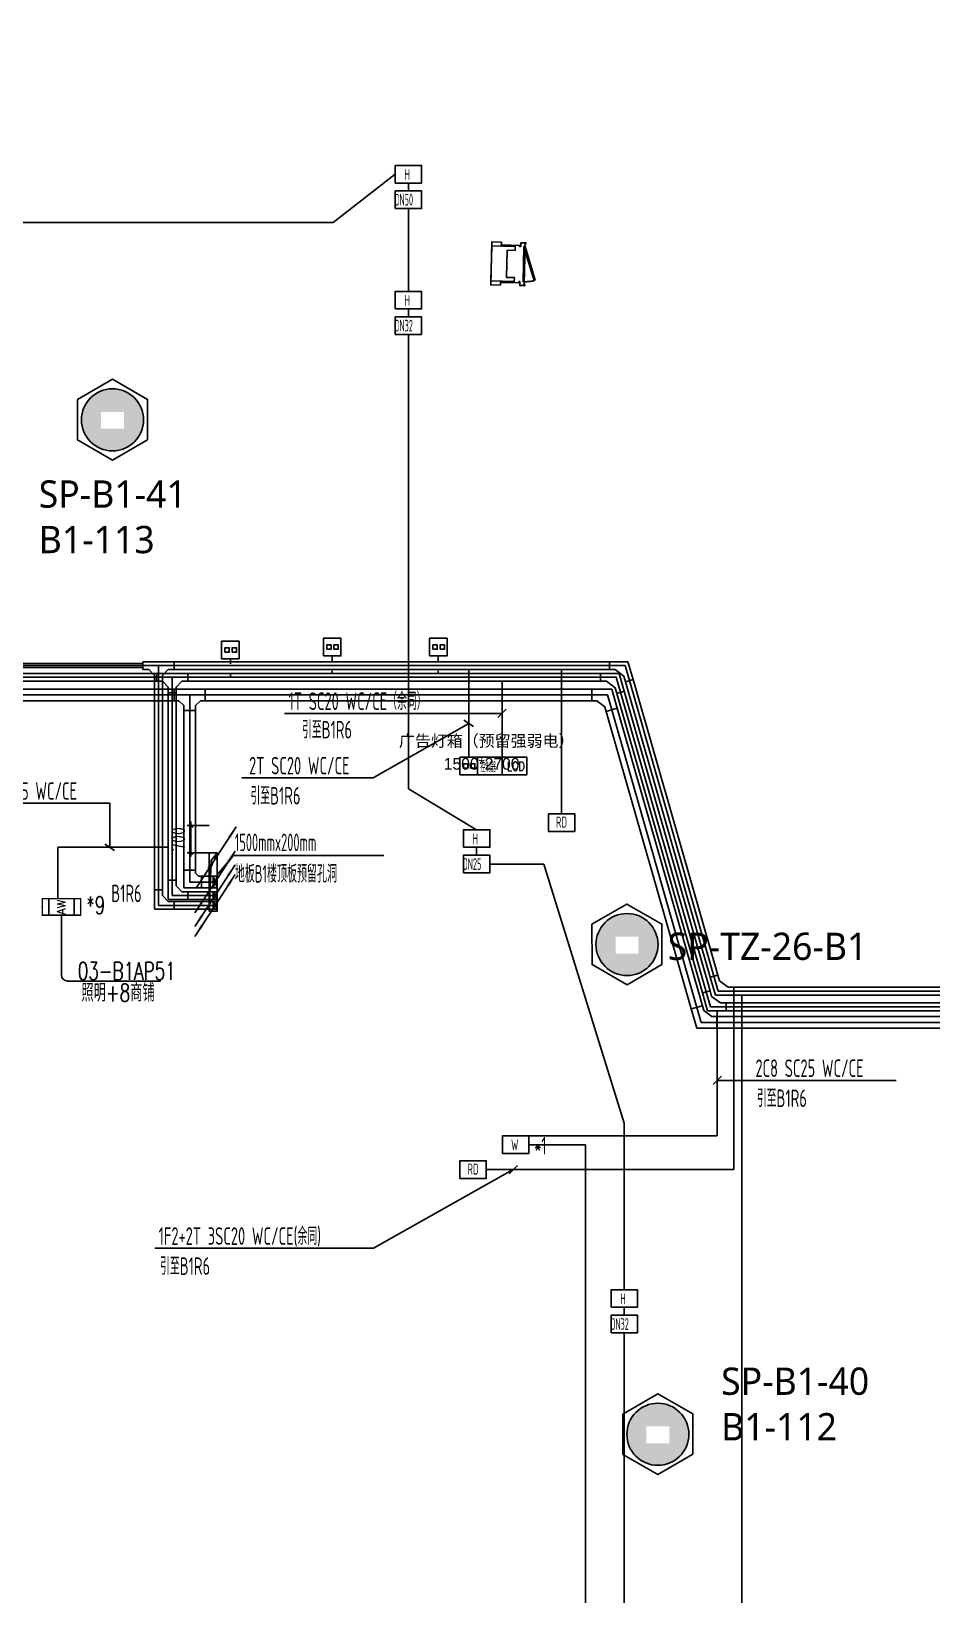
# Model space of a CAD drawing. Extents: x 0 to 3879896, y -114000 to 391286.
# Drawn here: x 2008659 to 2031749, y 189771 to 229870 of the extents above; entities that cross this region are included whole.
import ezdxf
from ezdxf.enums import TextEntityAlignment as Align

# ---------------------------------------------------------------- set-up
doc = ezdxf.new("R2010")
doc.units = 0
doc.header["$LTSCALE"] = 1000
doc.header["$MEASUREMENT"] = 0
doc.linetypes.add('DASH', pattern=[0.35, 0.25, -0.1])
doc.layers.get('0').update_dxf_attribs({"linetype": 'CONTINUOUS'})
doc.layers.get('Defpoints').update_dxf_attribs({"linetype": 'CONTINUOUS'})
for name, color, linetype in [('AP', 7, 'CONTINUOUS'), ('CABLETRAY_DOTE', 5, 'CONTINUOUS'), ('CABLETRAY_WEAK', 6, 'CONTINUOUS'), ('FF-Activities furniture', 8, 'CONTINUOUS'), ('FF-Complete surface', 6, 'CONTINUOUS'), ('FF-Glass partition', 8, 'CONTINUOUS'), ('FF-Room door', 8, 'CONTINUOUS'), ('rd-tbk', 1, 'CONTINUOUS'), ('rd-tbn', 7, 'CONTINUOUS'), ('SL-Building wall', 8, 'CONTINUOUS'), ('T-BSA TEXT', 7, '485_LINE'), ('T-DIFFUSE', 1, 'CONTINUOUS'), ('T-I-CHANNELS', 2, 'CONTINUOUS'), ('T-METER DATA', 150, 'C_LINE'), ('T-R-INTEGRATE', 1, 'CONTINUOUS'), ('T-SYSTEM BLOCK', 4, 'CONTINUOUS'), ('T-TEXT', 7, 'CONTINUOUS'), ('T-TEXT-RD', 3, 'CONTINUOUS'), ('T-电源线槽', 1, 'CONTINUOUS'), ('T-结构提条件', 252, 'CONTINUOUS'), ('T-铁塔', 3, 'CONTINUOUS'), ('WALL', 2, 'CONTINUOUS'), ('WIRE-通讯', 4, 'CONTINUOUS'), ('地面灯箱字体', 7, 'CONTINUOUS')]:
    doc.layers.add(name, color=color, linetype=linetype)
doc.styles.add('_TCH_LABEL', font='COMPLEX', dxfattribs={"bigfont": 'GBCBIG'})
doc.styles.add('GBSTYLE', font='gbxwxt.shx', dxfattribs={"width": 0.6, "bigfont": 'gbhzfs.shx'})
doc.styles.add('HZF', font='txtd.shx', dxfattribs={"width": 0.8, "bigfont": 'hztxt.shx'})
doc.styles.add('HZTXT1', font='txtd.shx', dxfattribs={"width": 0.7, "bigfont": 'hztxt.shx'})
doc.styles.get("Standard").update_dxf_attribs({"font": 'GBENOR', "bigfont": 'GBCBIG'})
doc.styles.add('XG-02', font='')
doc.styles.get('XG-02').set_extended_font_data('FZXiYuan-M01S')
doc.linetypes.add('485_LINE', pattern='A,25.7,-3.58,["485",Standard,S=2.54,R=0,X=-3.2,Y=-1.27],-3.85', length=33.13)
doc.linetypes.add('C_LINE', pattern='A,25.7,-2.08,["C",Standard,S=2.54,R=0,X=-0.54,Y=-1.27],-2.35', length=30.13)
doc.dimstyles.get("Standard").update_dxf_attribs({"dimscale": 100, "dimtxt": 3.5, "dimasz": 1, "dimexe": 2.5, "dimexo": 3, "dimgap": 1.5, "dimtad": 1, "dimdec": 0, "dimzin": 0, "dimdsep": 46, "dimtxsty": 'Standard', "dimblk": 'ARCHTICK', "dimcen": 0.09, "dimadec": 0, "dimazin": 0, "dimtfac": 1, "dimtdec": 0, "dimtix": 1, "dimtmove": 2, "dimatfit": 3, "dimldrblk": 'ARCHTICK', "dimfxl": 1, "dimtolj": 1, "dimtzin": 0, "dimarcsym": 0})

# ---------------------------------------------------------------- blocks, each defined once
blk = doc.blocks.new('A$C67B347CB')
at = {"layer": 'FF-Activities furniture', "color": 8, "linetype": 'DASH', "ltscale": 500}
blk.add_lwpolyline([(-649, -451), (214, -196), (222, -225), (-641, -480)], close=True, dxfattribs=at)
blk.add_arc((-744, -534), 1016, 19.399, 35.5602, dxfattribs=at)
at = {"layer": 'FF-Complete surface', "color": 51}
for p, q in [((82, 57), (-658, -456)), ((-641, -480), (99, 32)), ((82, 57), (99, 32)), ((-658, -456), (-641, -480))]:
    blk.add_line(p, q, dxfattribs=at)
blk = doc.blocks.new('e ktr')
at = {"layer": 'FF-Complete surface', "color": 6, "ltscale": 10}
blk.add_lwpolyline([(3989808, 393563), (3989778, 393563), (3989778, 393123), (3989808, 393123), (3989808, 393093), (3989708, 393093), (3989708, 392848), (3990808, 392848), (3990808, 393093), (3990708, 393093), (3990708, 393123), (3990738, 393123), (3990738, 393563), (3990708, 393563), (3990708, 393593), (3990808, 393593), (3990808, 393723), (3990783, 393723), (3990783, 393693), (3990773, 393693), (3990773, 393703), (3989743, 393703), (3989743, 393693), (3989733, 393693), (3989733, 393723), (3989708, 393723), (3989708, 393593), (3989808, 393593)], close=True, dxfattribs=at)
at = {"layer": 'FF-Glass partition'}
blk.add_line((3989698, 392963, 0), (3989708, 392963, 0), dxfattribs=at)
blk.add_line((3989698, 392963, 0), (3989708, 392963, 0), dxfattribs=at)
at = {"layer": 'SL-Building wall', "linetype": 'ByBlock', "elevation": 0}
blk.add_lwpolyline([(3990708, 393448), (3990708, 392848), (3989808, 392848), (3989808, 393448), (3989908, 393448), (3989908, 393248), (3990608, 393248), (3990608, 393448)], close=True, dxfattribs=at)
at = {"layer": 'FF-Room door', "rotation": 145.2903590049283}
blk.add_blockref('A$C67B347CB', (3989908, 393673, 0), dxfattribs=at)
blk = doc.blocks.new('空调抄费表')
at = {"layer": 'T-SYSTEM BLOCK'}
blk.add_lwpolyline([(-338, 0), (338, 0), (338, 450), (-338, 450)], close=True, dxfattribs=at)
at = {"layer": 'T-TEXT', "style": 'GBSTYLE', "width": 0.7}
blk.add_text('H', height=281, dxfattribs=at).set_placement((-106, 76))
blk = doc.blocks.new('$C30311172003108')
at = {"layer": 'T-SYSTEM BLOCK'}
blk.add_lwpolyline([(-0.9, 0), (0.9, 0), (0.9, 1.2), (-0.9, 1.2)], close=True, dxfattribs=at)
at = {"style": 'GBSTYLE', "width": 0.8, "flags": 9}
blk.add_attdef('A', (0, 0), '', height=0.00003, dxfattribs=at)
at = {"layer": 'T-TEXT', "color": 7, "style": 'GBSTYLE', "width": 0.7}
blk.add_text('RD', height=0.75, dxfattribs=at).set_placement((-0.38, 0.26))
blk = doc.blocks.new('$equip_U$00000265(GZ顾恪)')
at = {"linetype": 'Continuous'}
for p, q in [((-0.54, 0.7), (-0.54, 0)), ((0.54, 0.7), (0.54, 0))]:
    blk.add_line(p, q, dxfattribs=at)
at = {"const_width": 0.06}
blk.add_lwpolyline([(-0.82, 0.7), (0.82, 0.7), (0.82, 0), (-0.82, 0)], close=True, dxfattribs=at)
for p in [(0, 0.7), (-0.82, 0.35), (0, 0), (0.82, 0.35)]:
    blk.add_point(p)
at = {"color": 7, "style": '_TCH_LABEL'}
blk.add_attdef('$TEXT$', text='', height=0.36, dxfattribs=at).set_placement((-0.004, 0.344), align=Align.MIDDLE_CENTER)
at = {"color": 7, "style": '_TCH_LABEL', "flags": 1}
blk.add_attdef('A', text='', height=0.000025, dxfattribs=at).set_placement((0, 0), align=Align.MIDDLE_CENTER)
blk = doc.blocks.new('DS2')
at = {"layer": 'T-SYSTEM BLOCK'}
for points in [[(-225, -450), (225, -450), (225, 0), (-225, 0)], [(-138, -281), (-26, -281), (-26, -169), (-138, -169)], [(46, -281), (158, -281), (158, -169), (46, -169)]]:
    blk.add_lwpolyline(points, close=True, dxfattribs=at)
blk = doc.blocks.new('T901B')
at = {"layer": 'rd-tbk'}
blk.add_lwpolyline([(-350, 0), (350, 0), (350, 500), (-350, 500)], close=True, dxfattribs=at)
at = {"layer": 'rd-tbn', "color": 7, "style": 'HZF', "width": 0.8}
blk.add_text('LCD', height=250, dxfattribs=at).set_placement((-215, 116))
blk = doc.blocks.new('信息发布网络控制器')
at = {"layer": 'T-DIFFUSE'}
for p, q in [((-420, 600), (-420, 0)), ((420, 600), (-420, 600)), ((420, 0), (420, 600)), ((-420, 0), (420, 0))]:
    blk.add_line(p, q, dxfattribs=at)
at = {"layer": 'T-DIFFUSE', "color": 7, "style": 'GBSTYLE', "width": 0.6}
blk.add_text('控制器', height=300, dxfattribs=at).set_placement((-329, 92))
blk = doc.blocks.new('_ArchTick')
at = {"color": 0, "linetype": 'ByBlock', "const_width": 0.4}
blk.add_lwpolyline([(-0.5, -0.5), (0.5, 0.5)], dxfattribs=at)
blk = doc.blocks.new('*D671')
at = {"layer": 'Defpoints', "color": 0, "transparency": 16777216}
for p in [(2013221, 209500, 0), (2012754, 208801, 0), (2013221, 208801, 0)]:
    blk.add_point(p, dxfattribs=at)
at = {"layer": 'T-结构提条件', "color": 0, "linetype": 'Continuous', "lineweight": -2, "transparency": 16777216}
for p, q in [((2013221, 209500, 0), (2012654, 209500, 0)), ((2012754, 209500, 0), (2012754, 209600, 0)), ((2012754, 209500, 0), (2012754, 208801, 0)), ((2013221, 208801, 0), (2012654, 208801, 0)), ((2012754, 208801, 0), (2012754, 208701, 0))]:
    blk.add_line(p, q, dxfattribs=at)
at = {"layer": 'T-结构提条件', "color": 0, "lineweight": -2, "transparency": 16777216, "xscale": 100, "yscale": 100, "zscale": 100}
for p, rotation in [((2012754, 209500, 0), 270), ((2012754, 208801, 0), 90)]:
    blk.add_blockref('_ArchTick', p, dxfattribs=dict(at, rotation=rotation))
at = {"layer": 'T-结构提条件', "color": 0, "transparency": 16777216, "insert": (2012429, 209151, 0), "char_height": 350, "attachment_point": 5, "rotation": 90}
blk.add_mtext('\\A1;700', dxfattribs=at)
blk = doc.blocks.new('A$C2B985C24')
at = {"layer": '地面灯箱字体', "color": 9, "char_height": 300, "attachment_point": 1, "rotation": 0, "style": 'XG-02'}
for s, insert, width in [('广告灯箱（预留强弱电）', (-176958, -52672, 0), 5056.05), ('1500*2700', (-175807, -53261, 0), 3026.49)]:
    blk.add_mtext(s, dxfattribs=dict(at, insert=insert, width=width))
blk = doc.blocks.new('抄表水表')
at = {"layer": 'T-SYSTEM BLOCK'}
blk.add_lwpolyline([(-338, 0), (338, 0), (338, 450), (-338, 450)], close=True, dxfattribs=at)
at = {"layer": 'T-TEXT', "style": 'GBSTYLE', "width": 0.7}
blk.add_text('W', height=281, dxfattribs=at).set_placement((-113, 83))
blk = doc.blocks.new('A$C78191958')
at = {"layer": 'T-METER DATA'}
blk.add_blockref('抄表水表', (36719, -65043, 0), dxfattribs=at)
at = {"layer": 'T-BSA TEXT', "linetype": 'ByBlock', "style": 'GBSTYLE', "width": 0.7}
blk.add_text('*1', height=450, dxfattribs=at).set_placement((37200, -65067, 0))

msp = doc.modelspace()

# ---------------------------------------------------------------- hatches: boundary and pattern name
at = {"layer": 'T-SYSTEM BLOCK'}
h = msp.add_hatch(color=256, dxfattribs=at)
edge = h.paths.add_edge_path()
edge.add_arc((2013396.4, 208675.5), 52.5, 0, 360)
h.paths.add_polyline_path([(2013779.1, 209164.1), (2013911.6, 209469.4), (2013686.7, 209224)])
h = msp.add_hatch(color=256, dxfattribs=at)
edge = h.paths.add_edge_path()
edge.add_arc((2013396.4, 208675.5), 52.5, 0, 360)
h.paths.add_polyline_path([(2013779.1, 209164.1), (2013911.6, 209469.4), (2013686.7, 209224)])
h = msp.add_hatch(color=256, dxfattribs=at)
h.paths.add_polyline_path([(2013343.9, 208675.5, 0.210266), (2013361, 208636.8), (2013396.4, 208675.5), (2013375.6, 208627.4, 0.5398713), (2013448.9, 208675.5, 1)])
h.paths.add_polyline_path([(2013396.4, 208675.5), (2013367.9, 208631.5, 0.0415828), (2013375.6, 208627.4)], flags=17)
h.paths.add_polyline_path([(2013396.4, 208675.5), (2013361, 208636.8, 0.0415828), (2013367.9, 208631.5)], flags=17)
h.paths.add_polyline_path([(2013367.9, 208631.5, -0.0415828), (2013361, 208636.8), (2013171.6, 208430.2), (2013217.8, 208400.2)])
h.paths.add_polyline_path([(2013375.6, 208627.4, -0.0415828), (2013367.9, 208631.5), (2013217.8, 208400.2), (2013264, 208370.2)])
h = msp.add_hatch(color=256, dxfattribs=at)
h.paths.add_polyline_path([(2013343.9, 208675.5, 0.210266), (2013361, 208636.8), (2013396.4, 208675.5), (2013375.6, 208627.4, 0.5398713), (2013448.9, 208675.5, 1)])
h.paths.add_polyline_path([(2013396.4, 208675.5), (2013367.9, 208631.5, 0.0415828), (2013375.6, 208627.4)], flags=17)
h.paths.add_polyline_path([(2013396.4, 208675.5), (2013361, 208636.8, 0.0415828), (2013367.9, 208631.5)], flags=17)
h.paths.add_polyline_path([(2013367.9, 208631.5, -0.0415828), (2013361, 208636.8), (2013171.6, 208430.2), (2013217.8, 208400.2)])
h.paths.add_polyline_path([(2013375.6, 208627.4, -0.0415828), (2013367.9, 208631.5), (2013217.8, 208400.2), (2013264, 208370.2)])
h = msp.add_hatch(color=256, dxfattribs=at)
edge = h.paths.add_edge_path()
edge.add_arc((2013371.4, 208050.5), 52.5, 0, 360)
h.paths.add_polyline_path([(2013754.1, 208539), (2013886.6, 208844.3), (2013661.7, 208599)])
h = msp.add_hatch(color=256, dxfattribs=at)
edge = h.paths.add_edge_path()
edge.add_arc((2013371.4, 208050.5), 52.5, 0, 360)
h.paths.add_polyline_path([(2013754.1, 208539), (2013886.6, 208844.3), (2013661.7, 208599)])
h = msp.add_hatch(color=256, dxfattribs=at)
edge = h.paths.add_edge_path()
edge.add_arc((2013371.4, 207700.5), 52.5, 0, 360)
h.paths.add_polyline_path([(2013754.1, 208189), (2013886.6, 208494.3), (2013661.7, 208249)])
h = msp.add_hatch(color=256, dxfattribs=at)
edge = h.paths.add_edge_path()
edge.add_arc((2013371.4, 207700.5), 52.5, 0, 360)
h.paths.add_polyline_path([(2013754.1, 208189), (2013886.6, 208494.3), (2013661.7, 208249)])
h = msp.add_hatch(color=256, dxfattribs=at)
edge = h.paths.add_edge_path()
edge.add_arc((2013371.4, 207450.5), 52.5, 0, 360)
h.paths.add_polyline_path([(2013754.1, 207939), (2013886.6, 208244.3), (2013661.7, 207999)])
h = msp.add_hatch(color=256, dxfattribs=at)
edge = h.paths.add_edge_path()
edge.add_arc((2013371.4, 207450.5), 52.5, 0, 360)
h.paths.add_polyline_path([(2013754.1, 207939), (2013886.6, 208244.3), (2013661.7, 207999)])
h = msp.add_hatch(color=256, dxfattribs=at)
edge = h.paths.add_edge_path()
edge.add_arc((2013371.4, 208050.5), 52.5, 0, 360)
h.paths.add_polyline_path([(2012988.8, 207561.9), (2012856.3, 207256.6), (2013081.2, 207502)])
h = msp.add_hatch(color=256, dxfattribs=at)
edge = h.paths.add_edge_path()
edge.add_arc((2013371.4, 208050.5), 52.5, 0, 360)
h.paths.add_polyline_path([(2012988.8, 207561.9), (2012856.3, 207256.6), (2013081.2, 207502)])
h = msp.add_hatch(color=256, dxfattribs=at)
edge = h.paths.add_edge_path()
edge.add_arc((2013371.4, 207700.5), 52.5, 0, 360)
h.paths.add_polyline_path([(2012988.8, 207211.9), (2012856.3, 206906.6), (2013081.2, 207152)])
h = msp.add_hatch(color=256, dxfattribs=at)
edge = h.paths.add_edge_path()
edge.add_arc((2013371.4, 207700.5), 52.5, 0, 360)
h.paths.add_polyline_path([(2012988.8, 207211.9), (2012856.3, 206906.6), (2013081.2, 207152)])
h = msp.add_hatch(color=256, dxfattribs=at)
edge = h.paths.add_edge_path()
edge.add_arc((2013371.4, 207450.5), 52.5, 0, 360)
h.paths.add_polyline_path([(2012988.8, 206961.9), (2012856.3, 206656.6), (2013081.2, 206902)])
h = msp.add_hatch(color=256, dxfattribs=at)
edge = h.paths.add_edge_path()
edge.add_arc((2013371.4, 207450.5), 52.5, 0, 360)
h.paths.add_polyline_path([(2012988.8, 206961.9), (2012856.3, 206656.6), (2013081.2, 206902)])
at = {"layer": 'WALL', "linetype": 'ByBlock'}
h = msp.add_hatch(dxfattribs=at)
h.set_pattern_fill('ESCHER', color=3)
h.set_pattern_definition([(60, (-866507.242, -2181862.283), (-30.47999999, -7e-09), [27.94, -2.54]), (180, (-866507.242, -2181862.283), (15.24, -26.3964543), [27.94, -2.54]), (300, (-866507.242, -2181862.283), (30.47999999, -7e-09), [27.94, -2.54]), (60, (-866504.702, -2181862.283), (-30.47999999, -7e-09), [5.08, -25.4]), (300, (-866504.702, -2181862.283), (30.47999999, -7e-09), [5.08, -25.4]), (60, (-866508.512, -2181860.083), (-30.47999999, -7e-09), [5.08, -25.4]), (180, (-866508.512, -2181860.083), (15.24, -26.3964543), [5.08, -25.4]), (300, (-866508.512, -2181864.482), (30.47999999, -7e-09), [5.08, -25.4]), (180, (-866508.512, -2181864.482), (15.24, -26.3964543), [5.08, -25.4]), (60, (-866517.402, -2181862.283), (-30.47999999, -7e-09), [5.08, -25.4]), (300, (-866517.402, -2181862.283), (30.47999999, -7e-09), [5.08, -25.4]), (60, (-866502.162, -2181871.081), (-30.47999999, -7e-09), [5.08, -25.4]), (180, (-866502.162, -2181871.081), (15.24, -26.3964543), [5.08, -25.4]), (300, (-866502.162, -2181853.484), (30.47999999, -7e-09), [5.08, -25.4]), (180, (-866502.162, -2181853.484), (15.24, -26.3964543), [5.08, -25.4]), (0, (-866502.162, -2181857.883), (-15.24, 26.3964543), [17.78, -12.7]), (0, (-866502.162, -2181866.682), (-15.24, 26.3964543), [17.78, -12.7]), (120, (-866505.972, -2181855.683), (-30.47999999, 7e-09), [17.78, -12.7]), (120, (-866513.592, -2181860.083), (-30.47999999, 7e-09), [17.78, -12.7]), (240, (-866513.592, -2181864.482), (15.23999999, -26.3964543), [17.78, -12.7]), (240, (-866505.972, -2181868.882), (15.23999999, -26.3964543), [17.78, -12.7])])
h.paths.add_polyline_path([(2009944.5, 219903.8, 1), (2011536.5, 219903.8, 1)])
h.paths.add_polyline_path([(2011034.9, 220108.8), (2011034.9, 219674.3), (2010446.9, 219674.3), (2010446.9, 220108.8)], flags=16)
h = msp.add_hatch(dxfattribs=at)
h.set_pattern_fill('ESCHER', color=1)
h.set_pattern_definition([(60, (-853313.732, -2195320.168), (-30.47999999, -7e-09), [27.94, -2.54]), (180, (-853313.732, -2195320.168), (15.24, -26.3964543), [27.94, -2.54]), (300, (-853313.732, -2195320.168), (30.47999999, -7e-09), [27.94, -2.54]), (60, (-853311.192, -2195320.168), (-30.47999999, -7e-09), [5.08, -25.4]), (300, (-853311.192, -2195320.168), (30.47999999, -7e-09), [5.08, -25.4]), (60, (-853315.002, -2195317.968), (-30.47999999, -7e-09), [5.08, -25.4]), (180, (-853315.002, -2195317.968), (15.24, -26.3964543), [5.08, -25.4]), (300, (-853315.002, -2195322.367), (30.47999999, -7e-09), [5.08, -25.4]), (180, (-853315.002, -2195322.367), (15.24, -26.3964543), [5.08, -25.4]), (60, (-853323.892, -2195320.168), (-30.47999999, -7e-09), [5.08, -25.4]), (300, (-853323.892, -2195320.168), (30.47999999, -7e-09), [5.08, -25.4]), (60, (-853308.652, -2195328.966), (-30.47999999, -7e-09), [5.08, -25.4]), (180, (-853308.652, -2195328.966), (15.24, -26.3964543), [5.08, -25.4]), (300, (-853308.652, -2195311.37), (30.47999999, -7e-09), [5.08, -25.4]), (180, (-853308.652, -2195311.37), (15.24, -26.3964543), [5.08, -25.4]), (0, (-853308.652, -2195315.768), (-15.24, 26.3964543), [17.78, -12.7]), (0, (-853308.652, -2195324.567), (-15.24, 26.3964543), [17.78, -12.7]), (120, (-853312.462, -2195313.568), (-30.47999999, 7e-09), [17.78, -12.7]), (120, (-853320.082, -2195317.968), (-30.47999999, 7e-09), [17.78, -12.7]), (240, (-853320.082, -2195322.367), (15.23999999, -26.3964543), [17.78, -12.7]), (240, (-853312.462, -2195326.767), (15.23999999, -26.3964543), [17.78, -12.7])])
h.paths.add_polyline_path([(2023138, 206446, 1), (2024730, 206446, 1)])
h.paths.add_polyline_path([(2024228.4, 206650.9), (2024228.4, 206216.4), (2023640.4, 206216.4), (2023640.4, 206650.9)], flags=16)
h = msp.add_hatch(dxfattribs=at)
h.set_pattern_fill('ESCHER', color=3)
h.set_pattern_definition([(60, (-852521.244, -2207879.984), (-30.47999999, -7e-09), [27.94, -2.54]), (180, (-852521.244, -2207879.984), (15.24, -26.3964543), [27.94, -2.54]), (300, (-852521.244, -2207879.984), (30.47999999, -7e-09), [27.94, -2.54]), (60, (-852518.704, -2207879.984), (-30.47999999, -7e-09), [5.08, -25.4]), (300, (-852518.704, -2207879.984), (30.47999999, -7e-09), [5.08, -25.4]), (60, (-852522.514, -2207877.784), (-30.47999999, -7e-09), [5.08, -25.4]), (180, (-852522.514, -2207877.784), (15.24, -26.3964543), [5.08, -25.4]), (300, (-852522.514, -2207882.183), (30.47999999, -7e-09), [5.08, -25.4]), (180, (-852522.514, -2207882.183), (15.24, -26.3964543), [5.08, -25.4]), (60, (-852531.404, -2207879.984), (-30.47999999, -7e-09), [5.08, -25.4]), (300, (-852531.404, -2207879.984), (30.47999999, -7e-09), [5.08, -25.4]), (60, (-852516.164, -2207888.782), (-30.47999999, -7e-09), [5.08, -25.4]), (180, (-852516.164, -2207888.782), (15.24, -26.3964543), [5.08, -25.4]), (300, (-852516.164, -2207871.185), (30.47999999, -7e-09), [5.08, -25.4]), (180, (-852516.164, -2207871.185), (15.24, -26.3964543), [5.08, -25.4]), (0, (-852516.164, -2207875.584), (-15.24, 26.3964543), [17.78, -12.7]), (0, (-852516.164, -2207884.383), (-15.24, 26.3964543), [17.78, -12.7]), (120, (-852519.974, -2207873.385), (-30.47999999, 7e-09), [17.78, -12.7]), (120, (-852527.594, -2207877.784), (-30.47999999, 7e-09), [17.78, -12.7]), (240, (-852527.594, -2207882.183), (15.23999999, -26.3964543), [17.78, -12.7]), (240, (-852519.974, -2207886.583), (15.23999999, -26.3964543), [17.78, -12.7])])
h.paths.add_polyline_path([(2023930.5, 193886.1, 1), (2025522.5, 193886.1, 1)])
h.paths.add_polyline_path([(2025020.9, 194091.1), (2025020.9, 193656.6), (2024432.9, 193656.6), (2024432.9, 194091.1)], flags=16)

# ---------------------------------------------------------------- linework, layer by layer
at = {"layer": 'CABLETRAY_DOTE'}
for p, q in [((2011521.4, 213600.5, 0), (1995471.4, 213600.5, 0)), ((2012321.4, 213600.5, 0), (2011521.4, 213600.5, 0)), ((2011921.4, 213600.5, 0), (2011921.4, 213200.5, 0)), ((2012321.4, 213600.5, 0), (2023484.7, 213600.5, 0)), ((2023484.7, 213600.5, 0), (2023884.7, 213600.5, 0)), ((2023884.7, 213600.5, 0), (2023994.8, 213215.9, 0)), ((2011871.4, 213300.5, 0), (1998039.4, 213300.5, 0)), ((2012671.4, 213300.5, 0), (2011871.4, 213300.5, 0)), ((2011921.4, 207850.5, 0), (2011921.4, 213200.5, 0)), ((2012271.4, 213300.5, 0), (2012271.4, 212900.5, 0)), ((2012671.4, 213300.5, 0), (2023258.5, 213300.5, 0)), ((2023258.5, 213300.5, 0), (2023658.5, 213300.5, 0)), ((2023658.5, 213300.5, 0), (2023768.7, 212915.9, 0)), ((2026165.5, 205635, 0), (2023994.8, 213215.9, 0)), ((2012271.4, 212900.5, 0), (2012271.4, 208100.5, 0)), ((2025968, 205235, 0), (2023768.7, 212915.9, 0)), ((2011921.4, 207450.5, 0), (2011921.4, 207850.5, 0)), ((2012271.4, 207700.5, 0), (2012271.4, 208100.5, 0)), ((2012321.4, 207450.5, 0), (2011921.4, 207450.5, 0)), ((2012671.4, 207700.5, 0), (2012271.4, 207700.5, 0)), ((2012321.4, 207450.5, 0), (2013321.4, 207450.5, 0)), ((2012671.4, 207700.5, 0), (2013321.4, 207700.5, 0)), ((2026165.5, 205635, 0), (2026275.7, 205250.5, 0)), ((2025968, 205235, 0), (2026078.1, 204850.5, 0)), ((2026275.7, 205250.5, 0), (2026675.7, 205250.5, 0)), ((2044521.4, 205250.5, 0), (2026675.7, 205250.5, 0)), ((2026078.1, 204850.5, 0), (2026478.1, 204850.5, 0)), ((2044671.4, 204850.5, 0), (2026478.1, 204850.5, 0))]:
    msp.add_line(p, q, dxfattribs=at)
at = {"layer": 'CABLETRAY_DOTE', "linetype": 'ByBlock'}
for p, q in [((2012321.4, 212850.5, 0), (1996071.4, 212850.5, 0)), ((2013121.4, 212850.5, 0), (2012321.4, 212850.5, 0)), ((2012721.4, 212850.5, 0), (2012721.4, 212450.5, 0)), ((2023032.4, 212850.5, 0), (2013121.4, 212850.5, 0)), ((2023032.4, 212850.5, 0), (2023432.4, 212850.5, 0)), ((2023432.4, 212850.5, 0), (2023542.5, 212465.9, 0)), ((2012721.4, 208350.5, 0), (2012721.4, 212450.5, 0)), ((2025724.3, 204835, 0), (2023542.5, 212465.9, 0)), ((2012721.4, 208050.5, 0), (2012721.4, 208350.5, 0)), ((2013021.4, 208050.5, 0), (2012721.4, 208050.5, 0)), ((2013021.4, 208050.5, 0), (2013321.4, 208050.5, 0)), ((2025724.3, 204835, 0), (2025834.5, 204450.5, 0)), ((2025834.5, 204450.5, 0), (2026234.5, 204450.5, 0)), ((2044971.4, 204450.5, 0), (2026234.5, 204450.5, 0))]:
    msp.add_line(p, q, dxfattribs=at)
at = {"layer": 'CABLETRAY_WEAK'}
for p, q in [((1998039.4, 213400.5, 0), (2011871.4, 213400.5, 0)), ((2012671.4, 213400.5, 0), (2011871.4, 213400.5, 0)), ((2011871.4, 213400.5, 0), (2011871.4, 213200.5, 0)), ((2011871.4, 213400.5, 0), (2011871.4, 213200.5, 0)), ((2012671.4, 213200.5, 0), (2012671.4, 213400.5, 0)), ((2012671.4, 213400.5, 0), (2023258.5, 213400.5, 0)), ((2012671.4, 213200.5, 0), (2012671.4, 213400.5, 0)), ((2023258.5, 213400.5, 0), (2023258.5, 213200.5, 0)), ((2023258.5, 213400.5, 0), (2023733.9, 213400.5, 0)), ((2023258.5, 213200.5, 0), (2023258.5, 213400.5, 0)), ((2023733.9, 213400.5, 0), (2023864.8, 212943.5, 0)), ((2011871.4, 213200.5, 0), (1998039.4, 213200.5, 0)), ((2011871.4, 213200.5, 0), (2012021.4, 213200.5, 0)), ((2012021.4, 213200.5, 0), (2012171.4, 213050.5, 0)), ((2012171.4, 213050.5, 0), (2012171.4, 212900.5, 0)), ((2012371.4, 213050.5, 0), (2012521.4, 213200.5, 0)), ((2012371.4, 212900.5, 0), (2012371.4, 213050.5, 0)), ((2012521.4, 213200.5, 0), (2012671.4, 213200.5, 0)), ((2023258.5, 213200.5, 0), (2012671.4, 213200.5, 0)), ((2023408.5, 213200.5, 0), (2023258.5, 213200.5, 0)), ((2023631.2, 213032.6, 0), (2023408.5, 213200.5, 0)), ((2023672.5, 212888.4, 0), (2023631.2, 213032.6, 0)), ((2023672.5, 212888.4, 0), (2023864.8, 212943.5, 0)), ((2023864.8, 212943.5, 0), (2023672.5, 212888.4, 0)), ((2023864.8, 212943.5, 0), (2026064.2, 205262.5, 0)), ((2012171.4, 208100.5, 0), (2012171.4, 212900.5, 0)), ((2012171.4, 212900.5, 0), (2012371.4, 212900.5, 0)), ((2012171.4, 212900.5, 0), (2012371.4, 212900.5, 0)), ((2012371.4, 212900.5, 0), (2012371.4, 208100.5, 0)), ((2025871.9, 205207.5, 0), (2023672.5, 212888.4, 0)), ((2012371.4, 208100.5, 0), (2012171.4, 208100.5, 0)), ((2012171.4, 207600.5, 0), (2012171.4, 208100.5, 0)), ((2012171.4, 208100.5, 0), (2012371.4, 208100.5, 0)), ((2012371.4, 208100.5, 0), (2012371.4, 207950.5, 0)), ((2012371.4, 207950.5, 0), (2012521.4, 207800.5, 0)), ((2012521.4, 207800.5, 0), (2012671.4, 207800.5, 0)), ((2012671.4, 207600.5, 0), (2012671.4, 207800.5, 0)), ((2012671.4, 207800.5, 0), (2013321.4, 207800.5, 0)), ((2012671.4, 207800.5, 0), (2012671.4, 207600.5, 0)), ((2013321.4, 207800.5, 0), (2013421.4, 207600.5, 0)), ((2013321.4, 207600.5, 0), (2013421.4, 207800.5, 0)), ((2013321.4, 207800.5, 0), (2013321.4, 207600.5, 0)), ((2012671.4, 207600.5, 0), (2012171.4, 207600.5, 0)), ((2013321.4, 207600.5, 0), (2012671.4, 207600.5, 0)), ((2026064.2, 205262.5, 0), (2025871.9, 205207.5, 0)), ((2026064.2, 205262.5, 0), (2025871.9, 205207.5, 0)), ((2025871.9, 205207.5, 0), (2026002.8, 204750.5, 0)), ((2026105.5, 205118.3, 0), (2026064.2, 205262.5, 0)), ((2026328.1, 204950.5, 0), (2026105.5, 205118.3, 0)), ((2026478.1, 204950.5, 0), (2026328.1, 204950.5, 0)), ((2026478.1, 204750.5, 0), (2026478.1, 204950.5, 0)), ((2026478.1, 204950.5, 0), (2044671.4, 204950.5, 0)), ((2026478.1, 204750.5, 0), (2026478.1, 204950.5, 0)), ((2026002.8, 204750.5, 0), (2026478.1, 204750.5, 0)), ((2044671.4, 204750.5, 0), (2026478.1, 204750.5, 0))]:
    msp.add_line(p, q, dxfattribs=at)
at = {"layer": 'CABLETRAY_WEAK', "elevation": 0}
msp.add_lwpolyline([(2013421.4, 207600.5), (2013421.4, 207800.5), (2013321.4, 207800.5), (2013321.4, 207600.5)], close=True, dxfattribs=at)
at = {"layer": 'T-BSA TEXT', "linetype": 'ByBlock'}
for p, q in [((2020731.6, 212376.5, 0), (2015155.7, 212376.5, 0)), ((2020001.1, 212034.9, 0), (2019752, 212202.1, 0)), ((2020625.5, 212270.4, 0), (2020837.6, 212482.6, 0)), ((2017428.2, 210725.4, 0), (2019876.6, 212118.5, 0)), ((2014054.2, 210725.4, 0), (2017428.2, 210725.4, 0)), ((2006596, 210072.4), (2010670.1, 210072.4)), ((2010670.1, 210072.4), (2010670.1, 208940.4)), ((2010545.6, 209024), (2010794.7, 208856.8)), ((2026144.2, 202857.8), (2026356.4, 203069.9)), ((2026250.3, 202963.9), (2030839.5, 202963.9)), ((2017437, 198658.8), (2021018.8, 200675.5)), ((2020912.7, 200569.4), (2021124.8, 200781.5)), ((2011829.9, 198658.8), (2017437, 198658.8))]:
    msp.add_line(p, q, dxfattribs=at)
at = {"layer": 'T-DIFFUSE', "ltscale": 0.1, "elevation": 0}
msp.add_lwpolyline([(2020731.6, 211252.5), (2020731.6, 213200.5)], dxfattribs=at)
at = {"layer": 'T-I-CHANNELS'}
for p, q in [((1995471.4, 213650.5, 0), (2011521.4, 213650.5, 0)), ((2011521.4, 213550.5, 0), (1995471.4, 213550.5, 0)), ((2012321.4, 213700.5, 0), (2011521.4, 213700.5, 0)), ((2011521.4, 213700.5, 0), (2011521.4, 213500.5, 0)), ((2011521.4, 213650.5, 0), (2011521.4, 213550.5, 0)), ((2011521.4, 213500.5, 0), (2011671.4, 213500.5, 0)), ((2011671.4, 213500.5, 0), (2011821.4, 213350.5, 0)), ((2011821.4, 213350.5, 0), (2011821.4, 213200.5, 0)), ((2012021.4, 213350.5, 0), (2012171.4, 213500.5, 0)), ((2012021.4, 213200.5, 0), (2012021.4, 213350.5, 0)), ((2012171.4, 213500.5, 0), (2012321.4, 213500.5, 0)), ((2012321.4, 213500.5, 0), (2012321.4, 213700.5, 0)), ((2012321.4, 213700.5, 0), (2023484.7, 213700.5, 0)), ((2012321.4, 213500.5, 0), (2012321.4, 213700.5, 0)), ((2023484.7, 213500.5, 0), (2012321.4, 213500.5, 0)), ((2023484.7, 213700.5, 0), (2023484.7, 213500.5, 0)), ((2023484.7, 213700.5, 0), (2023960.1, 213700.5, 0)), ((2023484.7, 213500.5, 0), (2023484.7, 213700.5, 0)), ((2023634.7, 213500.5, 0), (2023484.7, 213500.5, 0)), ((2023857.4, 213332.6, 0), (2023634.7, 213500.5, 0)), ((2023898.7, 213188.4, 0), (2023857.4, 213332.6, 0)), ((2023960.1, 213700.5, 0), (2024090.9, 213243.5, 0)), ((2011821.4, 213200.5, 0), (2012021.4, 213200.5, 0)), ((2011821.4, 207850.5, 0), (2011821.4, 213200.5, 0)), ((2011821.4, 213200.5, 0), (2012021.4, 213200.5, 0)), ((2012021.4, 213200.5, 0), (2012021.4, 207850.5, 0)), ((2023898.7, 213188.4, 0), (2024090.9, 213243.5, 0)), ((2024090.9, 213243.5, 0), (2023898.7, 213188.4, 0)), ((2026069.4, 205607.5, 0), (2023898.7, 213188.4, 0)), ((2024090.9, 213243.5, 0), (2026261.7, 205662.5, 0)), ((2012021.4, 207850.5, 0), (2011821.4, 207850.5, 0)), ((2011821.4, 207350.5, 0), (2011821.4, 207850.5, 0)), ((2011821.4, 207850.5, 0), (2012021.4, 207850.5, 0)), ((2012021.4, 207850.5, 0), (2012021.4, 207700.5, 0)), ((2012321.4, 207350.5, 0), (2011821.4, 207350.5, 0)), ((2012021.4, 207700.5, 0), (2012171.4, 207550.5, 0)), ((2012171.4, 207550.5, 0), (2012321.4, 207550.5, 0)), ((2012321.4, 207350.5, 0), (2012321.4, 207550.5, 0)), ((2012321.4, 207550.5, 0), (2013321.4, 207550.5, 0)), ((2012321.4, 207550.5, 0), (2012321.4, 207350.5, 0)), ((2013321.4, 207350.5, 0), (2012321.4, 207350.5, 0)), ((2013321.4, 207550.5, 0), (2013421.4, 207350.5, 0)), ((2013321.4, 207350.5, 0), (2013421.4, 207550.5, 0)), ((2013321.4, 207550.5, 0), (2013321.4, 207350.5, 0)), ((2026261.7, 205662.5, 0), (2026069.4, 205607.5, 0)), ((2026261.7, 205662.5, 0), (2026069.4, 205607.5, 0)), ((2026069.4, 205607.5, 0), (2026200.3, 205150.5, 0)), ((2026303, 205518.3, 0), (2026261.7, 205662.5, 0)), ((2026525.7, 205350.5, 0), (2026303, 205518.3, 0)), ((2026675.7, 205350.5, 0), (2026525.7, 205350.5, 0)), ((2026675.7, 205150.5, 0), (2026675.7, 205350.5, 0)), ((2026675.7, 205350.5, 0), (2044521.4, 205350.5, 0)), ((2026675.7, 205150.5, 0), (2026675.7, 205350.5, 0)), ((2026200.3, 205150.5, 0), (2026675.7, 205150.5, 0)), ((2044521.4, 205150.5, 0), (2026675.7, 205150.5, 0))]:
    msp.add_line(p, q, dxfattribs=at)
at = {"layer": 'T-I-CHANNELS', "elevation": 0}
msp.add_lwpolyline([(2013421.4, 207350.5), (2013421.4, 207550.5), (2013321.4, 207550.5), (2013321.4, 207350.5)], close=True, dxfattribs=at)
msp.add_lwpolyline([(2013421.4, 207350.5), (2013421.4, 207550.5), (2013321.4, 207550.5), (2013321.4, 207350.5)], close=True, dxfattribs=at)
at = {"layer": 'T-METER DATA', "linetype": 'ByBlock'}
for p, q in [((2017990.5, 226203.1, 0), (2016400.8, 224967.5)), ((1998534.1, 224967.5), (2016400.8, 224967.5)), ((2018328, 225323.6, 0), (2018328, 223199)), ((2018328, 222094.5, 0), (2018328, 210437.2, 0)), ((2018328, 210437.2, 0), (2020079.5, 209390.1)), ((2009338.9, 207620.5, 0), (2009338.9, 208940.4, 0)), ((2009338.9, 208940.4, 0), (2012171.4, 208940.4)), ((2020417, 208510.5), (2021802.3, 208510.5)), ((2023865.4, 201861.7, 0), (2021802.3, 208510.5)), ((2009434.4, 207200.5, 0), (2009434.4, 205660.8, 0)), ((2011972, 205510.8, 0), (2009584.4, 205510.8, 0)), ((2026250.3, 204750.5), (2026250.3, 201537.6)), ((2023865.4, 197592.3, 0), (2023865.4, 201861.7, 0)), ((2021412.9, 201537.6, 0), (2026250.3, 201537.6, 0)), ((2021412.9, 201312.6, 0), (2022867, 201312.6, 0)), ((2022867, 201312.6), (2022867, 187050.3)), ((2023865.4, 196487.7, 0), (2023865.4, 186400.5, 0))]:
    msp.add_line(p, q, dxfattribs=at)
at = {"layer": 'T-METER DATA', "color": 1, "linetype": 'ByBlock'}
msp.add_circle((2043412.9, 209129.9), 50000, dxfattribs=at)
at = {"layer": 'T-METER DATA', "linetype": 'ByBlock'}
msp.add_arc((2009584.4, 205660.8, 0), 150, 180, 270, dxfattribs=at)
at = {"layer": 'T-R-INTEGRATE', "linetype": 'ByBlock'}
for p, q in [((2026675.7, 205150.5), (2026675.7, 200675.5)), ((2026875.7, 205150.5), (2026875.7, 186500.5)), ((2020324.7, 200675.5), (2026675.7, 200675.5))]:
    msp.add_line(p, q, dxfattribs=at)
at = {"layer": 'T-SYSTEM BLOCK'}
for p, q in [((2018328, 225773.6, 0), (2018328, 225978.1, 0)), ((2018328, 222544.5, 0), (2018328, 222749, 0)), ((2013763.1, 213775.5, 0), (2013763.1, 213649.4, 0)), ((2016373.2, 213850.5), (2016373.2, 213724.4)), ((2019096.4, 213850.5, 0), (2019096.4, 213724.4, 0)), ((2013763.1, 213390.8, 713480.6), (2013763.1, 213325.5, 0)), ((2016373.2, 213465.8, 713480.6), (2016373.2, 213400.5, 0)), ((2019096.4, 213465.8, 713480.6), (2019096.4, 213400.5, 0)), ((2019876.6, 211252.5, 0), (2019876.6, 213500.5)), ((2013396.4, 208675.5), (2013911.6, 209469.4)), ((2013396.4, 208675.5, 0), (2013911.6, 209469.4, 0)), ((2020079.5, 208735.5), (2020079.5, 208940.1)), ((2012881.3, 207881.7), (2013396.4, 208675.5)), ((2012881.3, 207881.7, 0), (2013396.4, 208675.5, 0)), ((2013371.4, 208050.5, 0), (2013886.6, 208844.3, 0)), ((2013371.4, 208050.5, 0), (2013886.6, 208844.3, 0)), ((2013371.4, 207700.5, 0), (2013886.6, 208494.3, 0)), ((2013371.4, 207700.5, 0), (2013886.6, 208494.3, 0)), ((2013371.4, 207450.5, 0), (2013886.6, 208244.3, 0)), ((2013371.4, 207450.5, 0), (2013886.6, 208244.3, 0)), ((2013371.4, 208050.5, 0), (2012856.3, 207256.6, 0)), ((2013371.4, 208050.5, 0), (2012856.3, 207256.6, 0)), ((2013371.4, 207700.5, 0), (2012856.3, 206906.6, 0)), ((2013371.4, 207700.5, 0), (2012856.3, 206906.6, 0)), ((2013371.4, 207450.5, 0), (2012856.3, 206656.6, 0)), ((2013371.4, 207450.5, 0), (2012856.3, 206656.6, 0)), ((2023865.4, 196937.7, 0), (2023865.4, 197142.3, 0))]:
    msp.add_line(p, q, dxfattribs=at)
at = {"layer": 'T-SYSTEM BLOCK', "elevation": 0}
for points in [[(2017990.5, 225323.6), (2018665.5, 225323.6), (2018665.5, 225773.6), (2017990.5, 225773.6)], [(2017990.5, 222094.5), (2018665.5, 222094.5), (2018665.5, 222544.5), (2017990.5, 222544.5)], [(2019742, 208285.5), (2020417, 208285.5), (2020417, 208735.5), (2019742, 208735.5)], [(2023527.9, 196487.7), (2024202.9, 196487.7), (2024202.9, 196937.7), (2023527.9, 196937.7)]]:
    msp.add_lwpolyline(points, close=True, dxfattribs=at)
at = {"layer": 'T-电源线槽', "linetype": 'ByBlock'}
for p, q in [((2013421.4, 208700.5, 0), (2013371.4, 208650.5, 0)), ((2013371.4, 208700.5, 0), (2013421.4, 208650.5, 0)), ((2013421.4, 208700.5, 0), (2013371.4, 208650.5, 0)), ((2013371.4, 208700.5, 0), (2013421.4, 208650.5, 0)), ((2013421.4, 208700.5, 0), (2013371.4, 208650.5, 0)), ((2013371.4, 208700.5, 0), (2013421.4, 208650.5, 0))]:
    msp.add_line(p, q, dxfattribs=at)
at = {"layer": 'T-电源线槽', "linetype": 'ByBlock', "elevation": 0}
msp.add_lwpolyline([(2013371.4, 208650.5), (2013421.4, 208650.5), (2013421.4, 208700.5), (2013371.4, 208700.5)], close=True, dxfattribs=at)
msp.add_lwpolyline([(2013371.4, 208650.5), (2013421.4, 208650.5), (2013421.4, 208700.5), (2013371.4, 208700.5)], close=True, dxfattribs=at)
msp.add_lwpolyline([(2013371.4, 208650.5), (2013421.4, 208650.5), (2013421.4, 208700.5), (2013371.4, 208700.5)], close=True, dxfattribs=at)
at = {"layer": 'T-结构提条件'}
for p, q in [((2013267.9, 208602.1, 0), (2013221.4, 207300.5, 0)), ((2013421.4, 208800.5, 0), (2013267.9, 208602.1, 0))]:
    msp.add_line(p, q, dxfattribs=at)
at = {"layer": 'T-结构提条件', "color": 7}
for p, q in [((2013846.6, 208728.5, 0), (2013421.4, 208235.9, 0)), ((2017703.4, 208728.5, 0), (2013846.6, 208728.5, 0))]:
    msp.add_line(p, q, dxfattribs=at)
at = {"layer": 'T-结构提条件', "elevation": 0}
msp.add_lwpolyline([(2013221.4, 208800.5), (2013421.4, 208800.5), (2013421.4, 207300.5), (2013221.4, 207300.5)], close=True, dxfattribs=at)
at = {"layer": 'T-铁塔', "linetype": 'ByBlock'}
for p, q in [((1996071.4, 213000.5, 0), (2012321.4, 213000.5, 0)), ((2013121.4, 213000.5, 0), (2012321.4, 213000.5, 0)), ((2012321.4, 213000.5, 0), (2012321.4, 212700.5, 0)), ((2012321.4, 213000.5, 0), (2012321.4, 212700.5, 0)), ((2013121.4, 212700.5, 0), (2013121.4, 213000.5, 0)), ((2013121.4, 213000.5, 0), (2023032.4, 213000.5, 0)), ((2013121.4, 212700.5, 0), (2013121.4, 213000.5, 0)), ((2023032.4, 213000.5, 0), (2023032.4, 212700.5, 0)), ((2023032.4, 213000.5, 0), (2023545.5, 213000.5, 0)), ((2023032.4, 212700.5, 0), (2023032.4, 213000.5, 0)), ((2023545.5, 213000.5, 0), (2023686.7, 212507.2, 0)), ((2012321.4, 212700.5, 0), (1996071.4, 212700.5, 0)), ((2012321.4, 212700.5, 0), (2012446.4, 212700.5, 0)), ((2012446.4, 212700.5, 0), (2012571.4, 212575.5, 0)), ((2012571.4, 212575.5, 0), (2012571.4, 212450.5, 0)), ((2012871.4, 212575.5, 0), (2012996.4, 212700.5, 0)), ((2012871.4, 212450.5, 0), (2012871.4, 212575.5, 0)), ((2012996.4, 212700.5, 0), (2013121.4, 212700.5, 0)), ((2023032.4, 212700.5, 0), (2013121.4, 212700.5, 0)), ((2023157.4, 212700.5, 0), (2023032.4, 212700.5, 0)), ((2023363.9, 212544.8, 0), (2023157.4, 212700.5, 0)), ((2023398.3, 212424.6, 0), (2023363.9, 212544.8, 0)), ((2012571.4, 212450.5, 0), (2012871.4, 212450.5, 0)), ((2012571.4, 208350.5, 0), (2012571.4, 212450.5, 0)), ((2012571.4, 212450.5, 0), (2012871.4, 212450.5, 0)), ((2012871.4, 212450.5, 0), (2012871.4, 208350.5, 0)), ((2023398.3, 212424.7, 0), (2023686.7, 212507.2, 0)), ((2023686.7, 212507.2, 0), (2023398.3, 212424.6, 0)), ((2025580.1, 204793.8, 0), (2023398.3, 212424.7, 0)), ((2023686.7, 212507.2, 0), (2025868.6, 204876.3, 0)), ((2012871.4, 208350.5, 0), (2012571.4, 208350.5, 0)), ((2012571.4, 207900.5, 0), (2012571.4, 208350.5, 0)), ((2012571.4, 208350.5, 0), (2012871.4, 208350.5, 0)), ((2012871.4, 208350.5, 0), (2012871.4, 208275.5, 0)), ((2012871.4, 208275.5, 0), (2012946.4, 208200.5, 0)), ((2012946.4, 208200.5, 0), (2013021.4, 208200.5, 0)), ((2013021.4, 207900.5, 0), (2013021.4, 208200.5, 0)), ((2013021.4, 208200.5, 0), (2013321.4, 208200.5, 0)), ((2013021.4, 208200.5, 0), (2013021.4, 207900.5, 0)), ((2013321.4, 208200.5, 0), (2013421.4, 207900.5, 0)), ((2013321.4, 207900.5, 0), (2013421.4, 208200.5, 0)), ((2013321.4, 208200.5, 0), (2013321.4, 207900.5, 0)), ((2013021.4, 207900.5, 0), (2012571.4, 207900.5, 0)), ((2013321.4, 207900.5, 0), (2013021.4, 207900.5, 0)), ((2025868.6, 204876.3, 0), (2025580.1, 204793.8, 0)), ((2025868.5, 204876.3, 0), (2025580.1, 204793.7, 0)), ((2025580.1, 204793.7, 0), (2025721.4, 204300.5, 0)), ((2025903, 204756.1, 0), (2025868.5, 204876.3, 0)), ((2026109.5, 204600.5, 0), (2025903, 204756.1, 0)), ((2026234.5, 204600.5, 0), (2026109.5, 204600.5, 0)), ((2026234.5, 204300.5, 0), (2026234.5, 204600.5, 0)), ((2026234.5, 204600.5, 0), (2044971.4, 204600.5, 0)), ((2026234.5, 204300.5, 0), (2026234.5, 204600.5, 0)), ((2025721.4, 204300.5, 0), (2026234.5, 204300.5, 0)), ((2044971.4, 204300.5, 0), (2026234.5, 204300.5, 0))]:
    msp.add_line(p, q, dxfattribs=at)
at = {"layer": 'T-铁塔', "linetype": 'ByBlock', "elevation": 0}
msp.add_lwpolyline([(2013421.4, 207900.5), (2013421.4, 208200.5), (2013321.4, 208200.5), (2013321.4, 207900.5)], close=True, dxfattribs=at)
msp.add_lwpolyline([(2013421.4, 207900.5), (2013421.4, 208200.5), (2013321.4, 208200.5), (2013321.4, 207900.5)], close=True, dxfattribs=at)
at = {"layer": 'WALL', "color": 3, "linetype": 'ByBlock'}
for points in [[(2011638.4, 219393), (2011635.8, 220428.6), (2010737.6, 220944.1), (2009842.1, 220424.1), (2009844.7, 219388.4), (2010742.9, 218872.9)], [(2025624.4, 193375.3), (2025621.8, 194410.9), (2024723.6, 194926.4), (2023828.1, 194406.4), (2023830.7, 193370.7), (2024728.9, 192855.2)]]:
    msp.add_lwpolyline(points, close=True, dxfattribs=at)
at = {"layer": 'WALL', "color": 1, "linetype": 'ByBlock', "elevation": 0}
msp.add_lwpolyline([(2024831.9, 205935.1), (2024829.3, 206970.7), (2023931.1, 207486.3), (2023035.6, 206966.2), (2023038.2, 205930.6), (2023936.4, 205415)], close=True, dxfattribs=at)
at = {"layer": 'WALL', "color": 3, "linetype": 'ByBlock'}
for centre in [(2010740.5, 219903.8), (2024726.5, 193886.1)]:
    msp.add_circle(centre, 796, dxfattribs=at)
at = {"layer": 'WALL', "color": 1, "linetype": 'ByBlock'}
msp.add_circle((2023934, 206446), 796, dxfattribs=at)
at = {"layer": 'WIRE-通讯'}
msp.add_line((2022255.2, 209800.5), (2022255.2, 213500.5, 0), dxfattribs=at)

# ---------------------------------------------------------------- block references
at = {"color": 8, "linetype": 'ByBlock', "xscale": -1, "rotation": 268.6611495966392}
msp.add_blockref('e ktr', (1534481.1, -3756074.3, 0), dxfattribs=at)
at = {"layer": 'T-DIFFUSE', "ltscale": 0.1}
msp.add_blockref('A$C2B985C24', (2195043.9, 264492.4, 0), dxfattribs=at)
for name, p, xscale, yscale, zscale in [('信息发布网络控制器', (2020416.6, 210802.5, 0), 0.75, 0.75, 0.75), ('T901B', (2021048.3, 210800, 0), 0.9050000000279397, 0.9050000000279397, 0.9050000000279397)]:
    msp.add_blockref(name, p, dxfattribs=dict(at, xscale=xscale, yscale=yscale, zscale=zscale))
at = {"layer": 'T-METER DATA', "linetype": 'ByBlock'}
msp.add_blockref('A$C78191958', (1984356.9, 266130.4, 0), dxfattribs=at)
at = {"layer": 'T-METER DATA'}
for p in [(2018328, 225978.1, 0), (2018328, 222749, 0), (2020079.5, 208940.1), (2023865.4, 197142.3, 0)]:
    msp.add_blockref('空调抄费表', p, dxfattribs=at)
at = {"layer": 'T-METER DATA', "linetype": 'ByBlock'}
ref = msp.add_blockref('$equip_U$00000265(GZ顾恪)', (2009434.4, 207200.5, 0), dxfattribs=dict(at, xscale=600, yscale=600, zscale=600))
ref.add_attrib('$TEXT$', 'AW', dxfattribs={"layer": '0', "color": 7, "height": 216, "rotation": 90, "style": '_TCH_LABEL'}).set_placement((2009432, 207406.9, 0), align=Align.MIDDLE_CENTER)
at = {"layer": 'T-SYSTEM BLOCK'}
for p in [(2013763.1, 214225.5, 0), (2016373.2, 214300.5), (2019096.4, 214300.5, 0), (2019876.6, 211252.5, 0)]:
    msp.add_blockref('DS2', p, dxfattribs=at)
at = {"layer": 'WIRE-通讯', "xscale": 375, "yscale": 375, "zscale": 375}
for p in [(2022255.2, 209348.1), (2019987.2, 200450.5)]:
    msp.add_blockref('$C30311172003108', p, dxfattribs=at)

# ---------------------------------------------------------------- texts
at = {"layer": 'AP', "color": 3, "char_height": 700, "attachment_point": 1}
for s, insert in [('{\\fMicrosoft YaHei|b0|i0|c134|p34;SP-B1-41\\P\\C1;B1-113}', (2008849.1, 218351.2)), ('{\\fMicrosoft YaHei|b0|i0|c134|p34;SP-B1-40\\P\\C1;B1-112}', (2026348.3, 195597.8))]:
    msp.add_mtext_dynamic_manual_height_columns(s, width=3709.59, gutter_width=12.5, heights=[0], dxfattribs=dict(at, insert=insert))
at = {"layer": 'AP', "color": 1, "insert": (2024978.6, 206751.6), "char_height": 700, "attachment_point": 1}
msp.add_mtext_dynamic_manual_height_columns('{\\fMicrosoft YaHei|b0|i0|c134|p34;SP-TZ-26-B1}', width=3709.59, gutter_width=12.5, heights=[0], dxfattribs=at)
at = {"layer": 'T-BSA TEXT', "linetype": 'ByBlock', "style": 'GBSTYLE', "width": 0.7}
for s, p in [('1T SC20 WC/CE（余同）', (2015255.5, 212462.5, 0)), ('引至B1R6', (2015601.1, 211731.6, 0)), ('2T SC20 WC/CE', (2014242.3, 210808.6, 0)), ('2C8 SC25 WC/CE', (2007058.7, 210158.5)), ('引至B1R6', (2014278.9, 210038, 0)), ('2C8 SC25 WC/CE', (2027228, 203049.9)), ('引至B1R6', (2027264.7, 202279.3)), ('1F2+2T 3SC20 WC/CE(余同)', (2011924.7, 198744.8)), ('引至B1R6', (2011961.3, 197974.2))]:
    msp.add_text(s, height=450, dxfattribs=at).set_placement(p)
at = {"layer": 'T-METER DATA', "linetype": 'ByBlock', "style": 'HZTXT1', "width": 0.7}
for s, p in [('*9', (2010066.2, 207230.6)), ('03-B1AP51', (2009851.8, 205544.7, 0)), ('照明+8商铺', (2009943.5, 204986.6, 0))]:
    msp.add_text(s, height=450, dxfattribs=at).set_placement(p)
at = {"layer": 'T-SYSTEM BLOCK', "color": 0, "style": 'GBSTYLE', "width": 0.6}
for s, p in [('DN50', (2017968, 225399.9, 0)), ('DN32', (2017968, 222170.8, 0)), ('DN25', (2019719.5, 208361.9)), ('DN32', (2023505.4, 196564.1, 0))]:
    msp.add_text(s, height=300, dxfattribs=at).set_placement(p)
at = {"layer": 'T-TEXT-RD', "style": 'GBSTYLE', "width": 0.7}
msp.add_text('B1R6', height=450, dxfattribs=at).set_placement((2010709.5, 207534.6, 0))
at = {"layer": 'T-结构提条件', "color": 7, "style": 'GBSTYLE', "width": 0.6}
for s, p in [('1500mmx200mm', (2013878.2, 208842, 0)), ('地板B1楼顶板预留孔洞', (2013878.2, 208035.8, 0))]:
    msp.add_text(s, height=450, dxfattribs=at).set_placement(p)

# ---------------------------------------------------------------- dimensions: what is measured, and where the dimension line sits
at = {"layer": 'T-结构提条件'}
dim = msp.add_linear_dim(base=(2012753.7, 208800.5, 0), p1=(2013221.4, 209500.5, 0), p2=(2013221.4, 208800.5, 0), angle=90, dimstyle='Standard', override={"dimexe": 1, "dimexo": 0, "dimfxl": 2.5}, dxfattribs=at)
dim.commit()
dim.dimension.update_dxf_attribs({"geometry": '*D671', "text_midpoint": (2012428.7, 209150.5, 0)})

doc.saveas('drawing.dxf')
